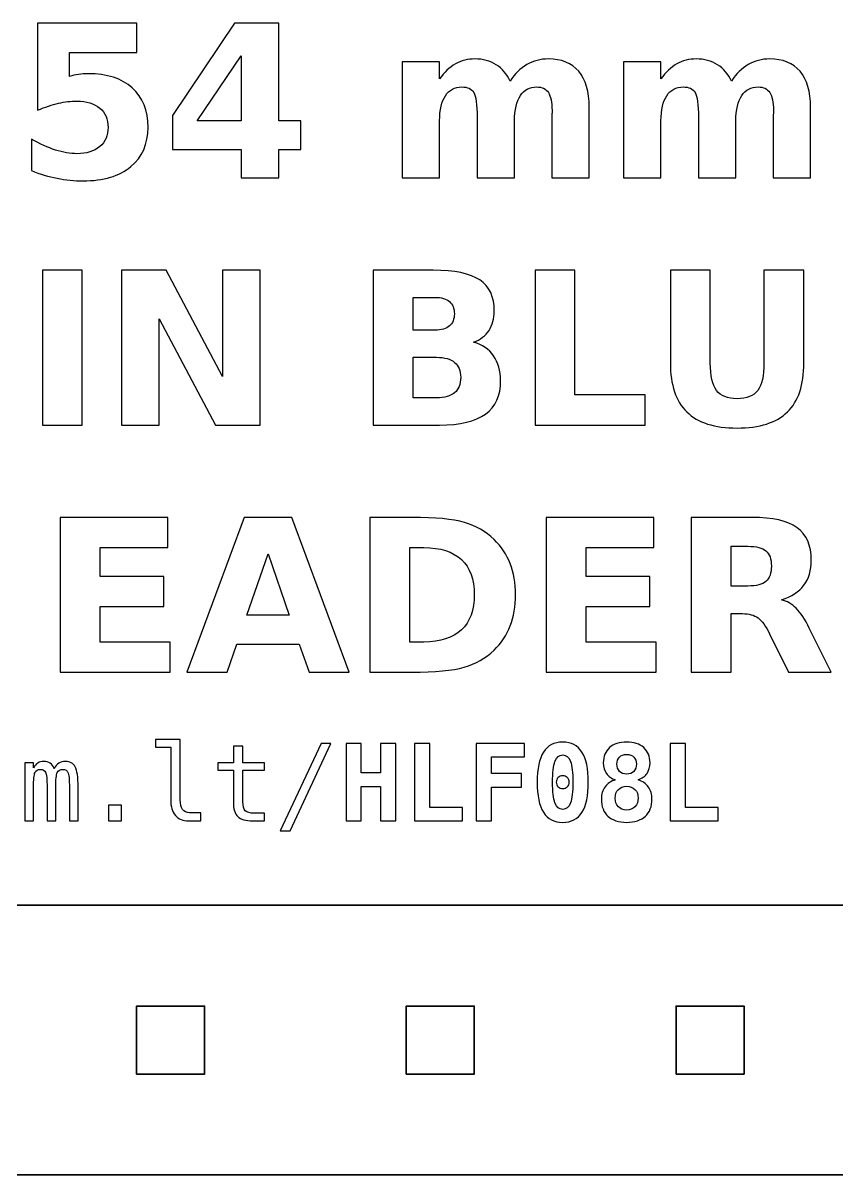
# Model space of a CAD drawing. Header units: centimetres. Extents: x -11.86 to -9.14, y -14.98 to -13.89.
# Drawn here: x -10.766 to -10, y -14.977 to -13.892 of the extents above; entities that cross this region are included whole.
import ezdxf

# ---------------------------------------------------------------- set-up
doc = ezdxf.new("R2010")
doc.units = ezdxf.units.CM
doc.header["$MEASUREMENT"] = 0
doc.layers.add('Layer 1', color=7, linetype='Continuous')

msp = doc.modelspace()

# ---------------------------------------------------------------- linework, layer by layer
at = {"layer": 'Layer 1', "color": 7, "lineweight": 35}
for points in [[(-10.65897, -14.882), (-10.59497, -14.882), (-10.59497, -14.818), (-10.65897, -14.818), (-10.65897, -14.882)], [(-10.40497, -14.882), (-10.34097, -14.882), (-10.34097, -14.818), (-10.40497, -14.818), (-10.40497, -14.882)], [(-10.15097, -14.882), (-10.08697, -14.882), (-10.08697, -14.818), (-10.15097, -14.818), (-10.15097, -14.882)]]:
    msp.add_lwpolyline(points, close=True, dxfattribs=at)
at = {"layer": 'Layer 1', "color": 250}
for points, knots in [([(-10.75215, -13.89213), (-10.75215, -13.89213), (-10.65868, -13.89213), (-10.65868, -13.89213), (-10.65868, -13.89213), (-10.65868, -13.89213), (-10.65868, -13.91976), (-10.65868, -13.91976), (-10.65868, -13.91976), (-10.65868, -13.91976), (-10.72218, -13.91976), (-10.72218, -13.91976), (-10.72218, -13.91976), (-10.72218, -13.91976), (-10.72218, -13.94233), (-10.72218, -13.94233), (-10.72218, -13.94233), (-10.71932, -13.94156), (-10.71645, -13.94096), (-10.71355, -13.94053), (-10.71355, -13.94053), (-10.71065, -13.9401), (-10.70762, -13.9399), (-10.70452, -13.9399), (-10.70452, -13.9399), (-10.68672, -13.9399), (-10.67288, -13.94433), (-10.66298, -13.95323), (-10.66298, -13.95323), (-10.65308, -13.9621), (-10.64815, -13.9745), (-10.64815, -13.99036), (-10.64815, -13.99036), (-10.64815, -14.00613), (-10.65355, -14.01846), (-10.66432, -14.0274), (-10.66432, -14.0274), (-10.67508, -14.0363), (-10.69005, -14.04076), (-10.70918, -14.04076), (-10.70918, -14.04076), (-10.71745, -14.04076), (-10.72565, -14.03996), (-10.73375, -14.03836), (-10.73375, -14.03836), (-10.74185, -14.03676), (-10.74992, -14.03436), (-10.75792, -14.0311), (-10.75792, -14.0311), (-10.75792, -14.0311), (-10.75792, -14.0015), (-10.75792, -14.0015), (-10.75792, -14.0015), (-10.74998, -14.00606), (-10.74245, -14.00946), (-10.73532, -14.01173), (-10.73532, -14.01173), (-10.72818, -14.01403), (-10.72145, -14.01516), (-10.71515, -14.01516), (-10.71515, -14.01516), (-10.70602, -14.01516), (-10.69885, -14.01293), (-10.69362, -14.00846), (-10.69362, -14.00846), (-10.68838, -14.00403), (-10.68575, -13.998), (-10.68575, -13.99036), (-10.68575, -13.99036), (-10.68575, -13.9827), (-10.68838, -13.97666), (-10.69362, -13.97223), (-10.69362, -13.97223), (-10.69885, -13.9678), (-10.70602, -13.9656), (-10.71515, -13.9656), (-10.71515, -13.9656), (-10.72055, -13.9656), (-10.72632, -13.9663), (-10.73242, -13.9677), (-10.73242, -13.9677), (-10.73855, -13.9691), (-10.74512, -13.97126), (-10.75215, -13.9742), (-10.75215, -13.9742), (-10.75215, -13.9742), (-10.75215, -13.89213), (-10.75215, -13.89213)], [0, 0, 0, 0, 0.0454545, 0.0454545, 0.0454545, 0.0454545, 0.0909091, 0.0909091, 0.0909091, 0.0909091, 0.1363636, 0.1363636, 0.1363636, 0.1363636, 0.1818182, 0.1818182, 0.1818182, 0.1818182, 0.2272727, 0.2272727, 0.2272727, 0.2272727, 0.2727273, 0.2727273, 0.2727273, 0.2727273, 0.3181818, 0.3181818, 0.3181818, 0.3181818, 0.3636364, 0.3636364, 0.3636364, 0.3636364, 0.4090909, 0.4090909, 0.4090909, 0.4090909, 0.4545455, 0.4545455, 0.4545455, 0.4545455, 0.5, 0.5, 0.5, 0.5, 0.5454545, 0.5454545, 0.5454545, 0.5454545, 0.5909091, 0.5909091, 0.5909091, 0.5909091, 0.6363636, 0.6363636, 0.6363636, 0.6363636, 0.6818182, 0.6818182, 0.6818182, 0.6818182, 0.7272727, 0.7272727, 0.7272727, 0.7272727, 0.7727273, 0.7727273, 0.7727273, 0.7727273, 0.8181818, 0.8181818, 0.8181818, 0.8181818, 0.8636364, 0.8636364, 0.8636364, 0.8636364, 0.9090909, 0.9090909, 0.9090909, 0.9090909, 0.9545455, 0.9545455, 0.9545455, 0.9545455, 1, 1, 1, 1]), ([(-10.56678, -13.89213), (-10.56678, -13.89213), (-10.52498, -13.89213), (-10.52498, -13.89213), (-10.52498, -13.89213), (-10.52498, -13.89213), (-10.52498, -13.98413), (-10.52498, -13.98413), (-10.52498, -13.98413), (-10.52498, -13.98413), (-10.50418, -13.98413), (-10.50418, -13.98413), (-10.50418, -13.98413), (-10.50418, -13.98413), (-10.50418, -14.01136), (-10.50418, -14.01136), (-10.50418, -14.01136), (-10.50418, -14.01136), (-10.52498, -14.01136), (-10.52498, -14.01136), (-10.52498, -14.01136), (-10.52498, -14.01136), (-10.52498, -14.03793), (-10.52498, -14.03793), (-10.52498, -14.03793), (-10.52498, -14.03793), (-10.56051, -14.03793), (-10.56051, -14.03793), (-10.56051, -14.03793), (-10.56051, -14.03793), (-10.56051, -14.01136), (-10.56051, -14.01136), (-10.56051, -14.01136), (-10.56051, -14.01136), (-10.62518, -14.01136), (-10.62518, -14.01136), (-10.62518, -14.01136), (-10.62518, -14.01136), (-10.62518, -13.97913), (-10.62518, -13.97913), (-10.62518, -13.97913), (-10.62518, -13.97913), (-10.56678, -13.89213), (-10.56678, -13.89213)], [0, 0, 0, 0, 0.0909091, 0.0909091, 0.0909091, 0.0909091, 0.1818182, 0.1818182, 0.1818182, 0.1818182, 0.2727273, 0.2727273, 0.2727273, 0.2727273, 0.3636364, 0.3636364, 0.3636364, 0.3636364, 0.4545455, 0.4545455, 0.4545455, 0.4545455, 0.5454545, 0.5454545, 0.5454545, 0.5454545, 0.6363636, 0.6363636, 0.6363636, 0.6363636, 0.7272727, 0.7272727, 0.7272727, 0.7272727, 0.8181818, 0.8181818, 0.8181818, 0.8181818, 0.9090909, 0.9090909, 0.9090909, 0.9090909, 1, 1, 1, 1]), ([(-10.56051, -13.9231), (-10.56051, -13.9231), (-10.60175, -13.98413), (-10.60175, -13.98413), (-10.60175, -13.98413), (-10.60175, -13.98413), (-10.56051, -13.98413), (-10.56051, -13.98413), (-10.56051, -13.98413), (-10.56051, -13.98413), (-10.56051, -13.9231), (-10.56051, -13.9231)], [0, 0, 0, 0, 0.3333333, 0.3333333, 0.3333333, 0.3333333, 0.6666667, 0.6666667, 0.6666667, 0.6666667, 1, 1, 1, 1]), ([(-10.30721, -13.94673), (-10.30278, -13.93996), (-10.29755, -13.9348), (-10.29145, -13.93126), (-10.29145, -13.93126), (-10.28535, -13.9277), (-10.27868, -13.92593), (-10.27138, -13.92593), (-10.27138, -13.92593), (-10.25881, -13.92593), (-10.24925, -13.9298), (-10.24268, -13.93756), (-10.24268, -13.93756), (-10.23611, -13.9453), (-10.23281, -13.95656), (-10.23281, -13.97133), (-10.23281, -13.97133), (-10.23281, -13.97133), (-10.23281, -14.03793), (-10.23281, -14.03793), (-10.23281, -14.03793), (-10.23281, -14.03793), (-10.26798, -14.03793), (-10.26798, -14.03793), (-10.26798, -14.03793), (-10.26798, -14.03793), (-10.26798, -13.9809), (-10.26798, -13.9809), (-10.26798, -13.9809), (-10.26791, -13.98006), (-10.26788, -13.9792), (-10.26785, -13.97826), (-10.26785, -13.97826), (-10.26781, -13.97736), (-10.26778, -13.97606), (-10.26778, -13.97436), (-10.26778, -13.97436), (-10.26778, -13.96663), (-10.26891, -13.961), (-10.27121, -13.95753), (-10.27121, -13.95753), (-10.27348, -13.95403), (-10.27715, -13.9523), (-10.28221, -13.9523), (-10.28221, -13.9523), (-10.28888, -13.9523), (-10.29398, -13.95503), (-10.29761, -13.9605), (-10.29761, -13.9605), (-10.30121, -13.96596), (-10.30308, -13.97386), (-10.30321, -13.98423), (-10.30321, -13.98423), (-10.30321, -13.98423), (-10.30321, -14.03793), (-10.30321, -14.03793), (-10.30321, -14.03793), (-10.30321, -14.03793), (-10.33838, -14.03793), (-10.33838, -14.03793), (-10.33838, -14.03793), (-10.33838, -14.03793), (-10.33838, -13.9809), (-10.33838, -13.9809), (-10.33838, -13.9809), (-10.33838, -13.9688), (-10.33941, -13.961), (-10.34151, -13.95753), (-10.34151, -13.95753), (-10.34358, -13.95403), (-10.34728, -13.9523), (-10.35261, -13.9523), (-10.35261, -13.9523), (-10.35935, -13.9523), (-10.36451, -13.95506), (-10.36815, -13.96056), (-10.36815, -13.96056), (-10.37178, -13.96606), (-10.37361, -13.9739), (-10.37361, -13.98413), (-10.37361, -13.98413), (-10.37361, -13.98413), (-10.37361, -14.03793), (-10.37361, -14.03793), (-10.37361, -14.03793), (-10.37361, -14.03793), (-10.40878, -14.03793), (-10.40878, -14.03793), (-10.40878, -14.03793), (-10.40878, -14.03793), (-10.40878, -13.92856), (-10.40878, -13.92856), (-10.40878, -13.92856), (-10.40878, -13.92856), (-10.37361, -13.92856), (-10.37361, -13.92856), (-10.37361, -13.92856), (-10.37361, -13.92856), (-10.37361, -13.9446), (-10.37361, -13.9446), (-10.37361, -13.9446), (-10.36931, -13.9384), (-10.36438, -13.93376), (-10.35881, -13.93063), (-10.35881, -13.93063), (-10.35325, -13.9275), (-10.34711, -13.92593), (-10.34041, -13.92593), (-10.34041, -13.92593), (-10.33288, -13.92593), (-10.32618, -13.92776), (-10.32041, -13.9314), (-10.32041, -13.9314), (-10.31461, -13.93506), (-10.31021, -13.94016), (-10.30721, -13.94673)], [0, 0, 0, 0, 0.0344828, 0.0344828, 0.0344828, 0.0344828, 0.0689655, 0.0689655, 0.0689655, 0.0689655, 0.1034483, 0.1034483, 0.1034483, 0.1034483, 0.137931, 0.137931, 0.137931, 0.137931, 0.1724138, 0.1724138, 0.1724138, 0.1724138, 0.2068966, 0.2068966, 0.2068966, 0.2068966, 0.2413793, 0.2413793, 0.2413793, 0.2413793, 0.2758621, 0.2758621, 0.2758621, 0.2758621, 0.3103448, 0.3103448, 0.3103448, 0.3103448, 0.3448276, 0.3448276, 0.3448276, 0.3448276, 0.3793103, 0.3793103, 0.3793103, 0.3793103, 0.4137931, 0.4137931, 0.4137931, 0.4137931, 0.4482759, 0.4482759, 0.4482759, 0.4482759, 0.4827586, 0.4827586, 0.4827586, 0.4827586, 0.5172414, 0.5172414, 0.5172414, 0.5172414, 0.5517241, 0.5517241, 0.5517241, 0.5517241, 0.5862069, 0.5862069, 0.5862069, 0.5862069, 0.6206897, 0.6206897, 0.6206897, 0.6206897, 0.6551724, 0.6551724, 0.6551724, 0.6551724, 0.6896552, 0.6896552, 0.6896552, 0.6896552, 0.7241379, 0.7241379, 0.7241379, 0.7241379, 0.7586207, 0.7586207, 0.7586207, 0.7586207, 0.7931034, 0.7931034, 0.7931034, 0.7931034, 0.8275862, 0.8275862, 0.8275862, 0.8275862, 0.862069, 0.862069, 0.862069, 0.862069, 0.8965517, 0.8965517, 0.8965517, 0.8965517, 0.9310345, 0.9310345, 0.9310345, 0.9310345, 0.9655172, 0.9655172, 0.9655172, 0.9655172, 1, 1, 1, 1]), ([(-10.09881, -13.94673), (-10.09438, -13.93996), (-10.08915, -13.9348), (-10.08305, -13.93126), (-10.08305, -13.93126), (-10.07695, -13.9277), (-10.07028, -13.92593), (-10.06298, -13.92593), (-10.06298, -13.92593), (-10.05041, -13.92593), (-10.04085, -13.9298), (-10.03428, -13.93756), (-10.03428, -13.93756), (-10.02771, -13.9453), (-10.02441, -13.95656), (-10.02441, -13.97133), (-10.02441, -13.97133), (-10.02441, -13.97133), (-10.02441, -14.03793), (-10.02441, -14.03793), (-10.02441, -14.03793), (-10.02441, -14.03793), (-10.05958, -14.03793), (-10.05958, -14.03793), (-10.05958, -14.03793), (-10.05958, -14.03793), (-10.05958, -13.9809), (-10.05958, -13.9809), (-10.05958, -13.9809), (-10.05951, -13.98006), (-10.05948, -13.9792), (-10.05945, -13.97826), (-10.05945, -13.97826), (-10.05941, -13.97736), (-10.05938, -13.97606), (-10.05938, -13.97436), (-10.05938, -13.97436), (-10.05938, -13.96663), (-10.06051, -13.961), (-10.06281, -13.95753), (-10.06281, -13.95753), (-10.06508, -13.95403), (-10.06875, -13.9523), (-10.07381, -13.9523), (-10.07381, -13.9523), (-10.08048, -13.9523), (-10.08558, -13.95503), (-10.08921, -13.9605), (-10.08921, -13.9605), (-10.09281, -13.96596), (-10.09468, -13.97386), (-10.09481, -13.98423), (-10.09481, -13.98423), (-10.09481, -13.98423), (-10.09481, -14.03793), (-10.09481, -14.03793), (-10.09481, -14.03793), (-10.09481, -14.03793), (-10.12998, -14.03793), (-10.12998, -14.03793), (-10.12998, -14.03793), (-10.12998, -14.03793), (-10.12998, -13.9809), (-10.12998, -13.9809), (-10.12998, -13.9809), (-10.12998, -13.9688), (-10.13101, -13.961), (-10.13311, -13.95753), (-10.13311, -13.95753), (-10.13518, -13.95403), (-10.13888, -13.9523), (-10.14421, -13.9523), (-10.14421, -13.9523), (-10.15095, -13.9523), (-10.15611, -13.95506), (-10.15975, -13.96056), (-10.15975, -13.96056), (-10.16338, -13.96606), (-10.16521, -13.9739), (-10.16521, -13.98413), (-10.16521, -13.98413), (-10.16521, -13.98413), (-10.16521, -14.03793), (-10.16521, -14.03793), (-10.16521, -14.03793), (-10.16521, -14.03793), (-10.20038, -14.03793), (-10.20038, -14.03793), (-10.20038, -14.03793), (-10.20038, -14.03793), (-10.20038, -13.92856), (-10.20038, -13.92856), (-10.20038, -13.92856), (-10.20038, -13.92856), (-10.16521, -13.92856), (-10.16521, -13.92856), (-10.16521, -13.92856), (-10.16521, -13.92856), (-10.16521, -13.9446), (-10.16521, -13.9446), (-10.16521, -13.9446), (-10.16091, -13.9384), (-10.15598, -13.93376), (-10.15041, -13.93063), (-10.15041, -13.93063), (-10.14485, -13.9275), (-10.13871, -13.92593), (-10.13201, -13.92593), (-10.13201, -13.92593), (-10.12448, -13.92593), (-10.11778, -13.92776), (-10.11201, -13.9314), (-10.11201, -13.9314), (-10.10621, -13.93506), (-10.10181, -13.94016), (-10.09881, -13.94673)], [0, 0, 0, 0, 0.0344828, 0.0344828, 0.0344828, 0.0344828, 0.0689655, 0.0689655, 0.0689655, 0.0689655, 0.1034483, 0.1034483, 0.1034483, 0.1034483, 0.137931, 0.137931, 0.137931, 0.137931, 0.1724138, 0.1724138, 0.1724138, 0.1724138, 0.2068966, 0.2068966, 0.2068966, 0.2068966, 0.2413793, 0.2413793, 0.2413793, 0.2413793, 0.2758621, 0.2758621, 0.2758621, 0.2758621, 0.3103448, 0.3103448, 0.3103448, 0.3103448, 0.3448276, 0.3448276, 0.3448276, 0.3448276, 0.3793103, 0.3793103, 0.3793103, 0.3793103, 0.4137931, 0.4137931, 0.4137931, 0.4137931, 0.4482759, 0.4482759, 0.4482759, 0.4482759, 0.4827586, 0.4827586, 0.4827586, 0.4827586, 0.5172414, 0.5172414, 0.5172414, 0.5172414, 0.5517241, 0.5517241, 0.5517241, 0.5517241, 0.5862069, 0.5862069, 0.5862069, 0.5862069, 0.6206897, 0.6206897, 0.6206897, 0.6206897, 0.6551724, 0.6551724, 0.6551724, 0.6551724, 0.6896552, 0.6896552, 0.6896552, 0.6896552, 0.7241379, 0.7241379, 0.7241379, 0.7241379, 0.7586207, 0.7586207, 0.7586207, 0.7586207, 0.7931034, 0.7931034, 0.7931034, 0.7931034, 0.8275862, 0.8275862, 0.8275862, 0.8275862, 0.862069, 0.862069, 0.862069, 0.862069, 0.8965517, 0.8965517, 0.8965517, 0.8965517, 0.9310345, 0.9310345, 0.9310345, 0.9310345, 0.9655172, 0.9655172, 0.9655172, 0.9655172, 1, 1, 1, 1]), ([(-10.74762, -14.12493), (-10.74762, -14.12493), (-10.71002, -14.12493), (-10.71002, -14.12493), (-10.71002, -14.12493), (-10.71002, -14.12493), (-10.71002, -14.27073), (-10.71002, -14.27073), (-10.71002, -14.27073), (-10.71002, -14.27073), (-10.74762, -14.27073), (-10.74762, -14.27073), (-10.74762, -14.27073), (-10.74762, -14.27073), (-10.74762, -14.12493), (-10.74762, -14.12493)], [0, 0, 0, 0, 0.25, 0.25, 0.25, 0.25, 0.5, 0.5, 0.5, 0.5, 0.75, 0.75, 0.75, 0.75, 1, 1, 1, 1]), ([(-10.67322, -14.12493), (-10.67322, -14.12493), (-10.63122, -14.12493), (-10.63122, -14.12493), (-10.63122, -14.12493), (-10.63122, -14.12493), (-10.57819, -14.22493), (-10.57819, -14.22493), (-10.57819, -14.22493), (-10.57819, -14.22493), (-10.57819, -14.12493), (-10.57819, -14.12493), (-10.57819, -14.12493), (-10.57819, -14.12493), (-10.54256, -14.12493), (-10.54256, -14.12493), (-10.54256, -14.12493), (-10.54256, -14.12493), (-10.54256, -14.27073), (-10.54256, -14.27073), (-10.54256, -14.27073), (-10.54256, -14.27073), (-10.58456, -14.27073), (-10.58456, -14.27073), (-10.58456, -14.27073), (-10.58456, -14.27073), (-10.63759, -14.17073), (-10.63759, -14.17073), (-10.63759, -14.17073), (-10.63759, -14.17073), (-10.63759, -14.27073), (-10.63759, -14.27073), (-10.63759, -14.27073), (-10.63759, -14.27073), (-10.67322, -14.27073), (-10.67322, -14.27073), (-10.67322, -14.27073), (-10.67322, -14.27073), (-10.67322, -14.12493), (-10.67322, -14.12493)], [0, 0, 0, 0, 0.1, 0.1, 0.1, 0.1, 0.2, 0.2, 0.2, 0.2, 0.3, 0.3, 0.3, 0.3, 0.4, 0.4, 0.4, 0.4, 0.5, 0.5, 0.5, 0.5, 0.6, 0.6, 0.6, 0.6, 0.7, 0.7, 0.7, 0.7, 0.8, 0.8, 0.8, 0.8, 0.9, 0.9, 0.9, 0.9, 1, 1, 1, 1]), ([(-10.34159, -14.1927), (-10.33352, -14.19503), (-10.32726, -14.19936), (-10.32282, -14.2057), (-10.32282, -14.2057), (-10.31839, -14.212), (-10.31619, -14.21976), (-10.31619, -14.22893), (-10.31619, -14.22893), (-10.31619, -14.243), (-10.32096, -14.25346), (-10.33046, -14.26036), (-10.33046, -14.26036), (-10.33996, -14.26726), (-10.35442, -14.27073), (-10.37382, -14.27073), (-10.37382, -14.27073), (-10.37382, -14.27073), (-10.43622, -14.27073), (-10.43622, -14.27073), (-10.43622, -14.27073), (-10.43622, -14.27073), (-10.43622, -14.12493), (-10.43622, -14.12493), (-10.43622, -14.12493), (-10.43622, -14.12493), (-10.37979, -14.12493), (-10.37979, -14.12493), (-10.37979, -14.12493), (-10.35952, -14.12493), (-10.34486, -14.128), (-10.33579, -14.1341), (-10.33579, -14.1341), (-10.32669, -14.14023), (-10.32216, -14.15003), (-10.32216, -14.1635), (-10.32216, -14.1635), (-10.32216, -14.1706), (-10.32382, -14.17663), (-10.32712, -14.18163), (-10.32712, -14.18163), (-10.33046, -14.1866), (-10.33526, -14.1903), (-10.34159, -14.1927)], [0, 0, 0, 0, 0.0909091, 0.0909091, 0.0909091, 0.0909091, 0.1818182, 0.1818182, 0.1818182, 0.1818182, 0.2727273, 0.2727273, 0.2727273, 0.2727273, 0.3636364, 0.3636364, 0.3636364, 0.3636364, 0.4545455, 0.4545455, 0.4545455, 0.4545455, 0.5454545, 0.5454545, 0.5454545, 0.5454545, 0.6363636, 0.6363636, 0.6363636, 0.6363636, 0.7272727, 0.7272727, 0.7272727, 0.7272727, 0.8181818, 0.8181818, 0.8181818, 0.8181818, 0.9090909, 0.9090909, 0.9090909, 0.9090909, 1, 1, 1, 1]), ([(-10.28379, -14.12493), (-10.28379, -14.12493), (-10.24619, -14.12493), (-10.24619, -14.12493), (-10.24619, -14.12493), (-10.24619, -14.12493), (-10.24619, -14.2423), (-10.24619, -14.2423), (-10.24619, -14.2423), (-10.24619, -14.2423), (-10.18019, -14.2423), (-10.18019, -14.2423), (-10.18019, -14.2423), (-10.18019, -14.2423), (-10.18019, -14.27073), (-10.18019, -14.27073), (-10.18019, -14.27073), (-10.18019, -14.27073), (-10.28379, -14.27073), (-10.28379, -14.27073), (-10.28379, -14.27073), (-10.28379, -14.27073), (-10.28379, -14.12493), (-10.28379, -14.12493)], [0, 0, 0, 0, 0.1666667, 0.1666667, 0.1666667, 0.1666667, 0.3333333, 0.3333333, 0.3333333, 0.3333333, 0.5, 0.5, 0.5, 0.5, 0.6666667, 0.6666667, 0.6666667, 0.6666667, 0.8333333, 0.8333333, 0.8333333, 0.8333333, 1, 1, 1, 1]), ([(-10.15636, -14.12493), (-10.15636, -14.12493), (-10.11876, -14.12493), (-10.11876, -14.12493), (-10.11876, -14.12493), (-10.11876, -14.12493), (-10.11876, -14.21233), (-10.11876, -14.21233), (-10.11876, -14.21233), (-10.11876, -14.22436), (-10.1168, -14.233), (-10.11286, -14.23816), (-10.11286, -14.23816), (-10.10893, -14.24333), (-10.1025, -14.24593), (-10.09356, -14.24593), (-10.09356, -14.24593), (-10.08456, -14.24593), (-10.0781, -14.24333), (-10.07416, -14.23816), (-10.07416, -14.23816), (-10.07023, -14.233), (-10.06826, -14.22436), (-10.06826, -14.21233), (-10.06826, -14.21233), (-10.06826, -14.21233), (-10.06826, -14.12493), (-10.06826, -14.12493), (-10.06826, -14.12493), (-10.06826, -14.12493), (-10.03066, -14.12493), (-10.03066, -14.12493), (-10.03066, -14.12493), (-10.03066, -14.12493), (-10.03066, -14.21233), (-10.03066, -14.21233), (-10.03066, -14.21233), (-10.03066, -14.23296), (-10.03583, -14.24833), (-10.0462, -14.25843), (-10.0462, -14.25843), (-10.05653, -14.26853), (-10.07233, -14.27356), (-10.09356, -14.27356), (-10.09356, -14.27356), (-10.11473, -14.27356), (-10.1305, -14.26853), (-10.14083, -14.25843), (-10.14083, -14.25843), (-10.1512, -14.24833), (-10.15636, -14.23296), (-10.15636, -14.21233), (-10.15636, -14.21233), (-10.15636, -14.21233), (-10.15636, -14.12493), (-10.15636, -14.12493)], [0, 0, 0, 0, 0.0714286, 0.0714286, 0.0714286, 0.0714286, 0.1428571, 0.1428571, 0.1428571, 0.1428571, 0.2142857, 0.2142857, 0.2142857, 0.2142857, 0.2857143, 0.2857143, 0.2857143, 0.2857143, 0.3571429, 0.3571429, 0.3571429, 0.3571429, 0.4285714, 0.4285714, 0.4285714, 0.4285714, 0.5, 0.5, 0.5, 0.5, 0.5714286, 0.5714286, 0.5714286, 0.5714286, 0.6428571, 0.6428571, 0.6428571, 0.6428571, 0.7142857, 0.7142857, 0.7142857, 0.7142857, 0.7857143, 0.7857143, 0.7857143, 0.7857143, 0.8571429, 0.8571429, 0.8571429, 0.8571429, 0.9285714, 0.9285714, 0.9285714, 0.9285714, 1, 1, 1, 1]), ([(-10.37782, -14.18136), (-10.37189, -14.18136), (-10.36739, -14.18006), (-10.36436, -14.17746), (-10.36436, -14.17746), (-10.36129, -14.17486), (-10.35976, -14.17103), (-10.35976, -14.16593), (-10.35976, -14.16593), (-10.35976, -14.16093), (-10.36129, -14.15713), (-10.36436, -14.1545), (-10.36436, -14.1545), (-10.36739, -14.15186), (-10.37189, -14.15053), (-10.37782, -14.15053), (-10.37782, -14.15053), (-10.37782, -14.15053), (-10.39862, -14.15053), (-10.39862, -14.15053), (-10.39862, -14.15053), (-10.39862, -14.15053), (-10.39862, -14.18136), (-10.39862, -14.18136), (-10.39862, -14.18136), (-10.39862, -14.18136), (-10.37782, -14.18136), (-10.37782, -14.18136)], [0, 0, 0, 0, 0.1428571, 0.1428571, 0.1428571, 0.1428571, 0.2857143, 0.2857143, 0.2857143, 0.2857143, 0.4285714, 0.4285714, 0.4285714, 0.4285714, 0.5714286, 0.5714286, 0.5714286, 0.5714286, 0.7142857, 0.7142857, 0.7142857, 0.7142857, 0.8571429, 0.8571429, 0.8571429, 0.8571429, 1, 1, 1, 1]), ([(-10.37656, -14.24513), (-10.36899, -14.24513), (-10.36332, -14.24353), (-10.35949, -14.24036), (-10.35949, -14.24036), (-10.35569, -14.23716), (-10.35379, -14.23233), (-10.35379, -14.2259), (-10.35379, -14.2259), (-10.35379, -14.2196), (-10.35569, -14.21486), (-10.35946, -14.2117), (-10.35946, -14.2117), (-10.36322, -14.20853), (-10.36892, -14.20696), (-10.37656, -14.20696), (-10.37656, -14.20696), (-10.37656, -14.20696), (-10.39862, -14.20696), (-10.39862, -14.20696), (-10.39862, -14.20696), (-10.39862, -14.20696), (-10.39862, -14.24513), (-10.39862, -14.24513), (-10.39862, -14.24513), (-10.39862, -14.24513), (-10.37656, -14.24513), (-10.37656, -14.24513)], [0, 0, 0, 0, 0.1428571, 0.1428571, 0.1428571, 0.1428571, 0.2857143, 0.2857143, 0.2857143, 0.2857143, 0.4285714, 0.4285714, 0.4285714, 0.4285714, 0.5714286, 0.5714286, 0.5714286, 0.5714286, 0.7142857, 0.7142857, 0.7142857, 0.7142857, 0.8571429, 0.8571429, 0.8571429, 0.8571429, 1, 1, 1, 1]), ([(-10.73083, -14.35773), (-10.73083, -14.35773), (-10.62937, -14.35773), (-10.62937, -14.35773), (-10.62937, -14.35773), (-10.62937, -14.35773), (-10.62937, -14.38616), (-10.62937, -14.38616), (-10.62937, -14.38616), (-10.62937, -14.38616), (-10.69323, -14.38616), (-10.69323, -14.38616), (-10.69323, -14.38616), (-10.69323, -14.38616), (-10.69323, -14.4133), (-10.69323, -14.4133), (-10.69323, -14.4133), (-10.69323, -14.4133), (-10.6332, -14.4133), (-10.6332, -14.4133), (-10.6332, -14.4133), (-10.6332, -14.4133), (-10.6332, -14.44173), (-10.6332, -14.44173), (-10.6332, -14.44173), (-10.6332, -14.44173), (-10.69323, -14.44173), (-10.69323, -14.44173), (-10.69323, -14.44173), (-10.69323, -14.44173), (-10.69323, -14.4751), (-10.69323, -14.4751), (-10.69323, -14.4751), (-10.69323, -14.4751), (-10.62723, -14.4751), (-10.62723, -14.4751), (-10.62723, -14.4751), (-10.62723, -14.4751), (-10.62723, -14.50353), (-10.62723, -14.50353), (-10.62723, -14.50353), (-10.62723, -14.50353), (-10.73083, -14.50353), (-10.73083, -14.50353), (-10.73083, -14.50353), (-10.73083, -14.50353), (-10.73083, -14.35773), (-10.73083, -14.35773)], [0, 0, 0, 0, 0.0833333, 0.0833333, 0.0833333, 0.0833333, 0.1666667, 0.1666667, 0.1666667, 0.1666667, 0.25, 0.25, 0.25, 0.25, 0.3333333, 0.3333333, 0.3333333, 0.3333333, 0.4166667, 0.4166667, 0.4166667, 0.4166667, 0.5, 0.5, 0.5, 0.5, 0.5833333, 0.5833333, 0.5833333, 0.5833333, 0.6666667, 0.6666667, 0.6666667, 0.6666667, 0.75, 0.75, 0.75, 0.75, 0.8333333, 0.8333333, 0.8333333, 0.8333333, 0.9166667, 0.9166667, 0.9166667, 0.9166667, 1, 1, 1, 1]), ([(-10.50574, -14.477), (-10.50574, -14.477), (-10.56454, -14.477), (-10.56454, -14.477), (-10.56454, -14.477), (-10.56454, -14.477), (-10.5738, -14.50353), (-10.5738, -14.50353), (-10.5738, -14.50353), (-10.5738, -14.50353), (-10.6116, -14.50353), (-10.6116, -14.50353), (-10.6116, -14.50353), (-10.6116, -14.50353), (-10.5576, -14.35773), (-10.5576, -14.35773), (-10.5576, -14.35773), (-10.5576, -14.35773), (-10.51277, -14.35773), (-10.51277, -14.35773), (-10.51277, -14.35773), (-10.51277, -14.35773), (-10.45877, -14.50353), (-10.45877, -14.50353), (-10.45877, -14.50353), (-10.45877, -14.50353), (-10.49657, -14.50353), (-10.49657, -14.50353), (-10.49657, -14.50353), (-10.49657, -14.50353), (-10.50574, -14.477), (-10.50574, -14.477)], [0, 0, 0, 0, 0.125, 0.125, 0.125, 0.125, 0.25, 0.25, 0.25, 0.25, 0.375, 0.375, 0.375, 0.375, 0.5, 0.5, 0.5, 0.5, 0.625, 0.625, 0.625, 0.625, 0.75, 0.75, 0.75, 0.75, 0.875, 0.875, 0.875, 0.875, 1, 1, 1, 1]), ([(-10.4394, -14.35773), (-10.4394, -14.35773), (-10.39974, -14.35773), (-10.39974, -14.35773), (-10.39974, -14.35773), (-10.3776, -14.35773), (-10.36114, -14.3593), (-10.3503, -14.36246), (-10.3503, -14.36246), (-10.33947, -14.36563), (-10.33017, -14.37096), (-10.3224, -14.37853), (-10.3224, -14.37853), (-10.31557, -14.3851), (-10.3105, -14.3927), (-10.30717, -14.4013), (-10.30717, -14.4013), (-10.30387, -14.40986), (-10.3022, -14.4196), (-10.3022, -14.4305), (-10.3022, -14.4305), (-10.3022, -14.4415), (-10.30387, -14.4513), (-10.30717, -14.45993), (-10.30717, -14.45993), (-10.3105, -14.46856), (-10.31557, -14.47616), (-10.3224, -14.48273), (-10.3224, -14.48273), (-10.33024, -14.4903), (-10.3396, -14.49563), (-10.35054, -14.4988), (-10.35054, -14.4988), (-10.36147, -14.50196), (-10.37787, -14.50353), (-10.39974, -14.50353), (-10.39974, -14.50353), (-10.39974, -14.50353), (-10.4394, -14.50353), (-10.4394, -14.50353), (-10.4394, -14.50353), (-10.4394, -14.50353), (-10.4394, -14.35773), (-10.4394, -14.35773)], [0, 0, 0, 0, 0.0909091, 0.0909091, 0.0909091, 0.0909091, 0.1818182, 0.1818182, 0.1818182, 0.1818182, 0.2727273, 0.2727273, 0.2727273, 0.2727273, 0.3636364, 0.3636364, 0.3636364, 0.3636364, 0.4545455, 0.4545455, 0.4545455, 0.4545455, 0.5454545, 0.5454545, 0.5454545, 0.5454545, 0.6363636, 0.6363636, 0.6363636, 0.6363636, 0.7272727, 0.7272727, 0.7272727, 0.7272727, 0.8181818, 0.8181818, 0.8181818, 0.8181818, 0.9090909, 0.9090909, 0.9090909, 0.9090909, 1, 1, 1, 1]), ([(-10.2734, -14.35773), (-10.2734, -14.35773), (-10.17194, -14.35773), (-10.17194, -14.35773), (-10.17194, -14.35773), (-10.17194, -14.35773), (-10.17194, -14.38616), (-10.17194, -14.38616), (-10.17194, -14.38616), (-10.17194, -14.38616), (-10.2358, -14.38616), (-10.2358, -14.38616), (-10.2358, -14.38616), (-10.2358, -14.38616), (-10.2358, -14.4133), (-10.2358, -14.4133), (-10.2358, -14.4133), (-10.2358, -14.4133), (-10.17577, -14.4133), (-10.17577, -14.4133), (-10.17577, -14.4133), (-10.17577, -14.4133), (-10.17577, -14.44173), (-10.17577, -14.44173), (-10.17577, -14.44173), (-10.17577, -14.44173), (-10.2358, -14.44173), (-10.2358, -14.44173), (-10.2358, -14.44173), (-10.2358, -14.44173), (-10.2358, -14.4751), (-10.2358, -14.4751), (-10.2358, -14.4751), (-10.2358, -14.4751), (-10.1698, -14.4751), (-10.1698, -14.4751), (-10.1698, -14.4751), (-10.1698, -14.4751), (-10.1698, -14.50353), (-10.1698, -14.50353), (-10.1698, -14.50353), (-10.1698, -14.50353), (-10.2734, -14.50353), (-10.2734, -14.50353), (-10.2734, -14.50353), (-10.2734, -14.50353), (-10.2734, -14.35773), (-10.2734, -14.35773)], [0, 0, 0, 0, 0.0833333, 0.0833333, 0.0833333, 0.0833333, 0.1666667, 0.1666667, 0.1666667, 0.1666667, 0.25, 0.25, 0.25, 0.25, 0.3333333, 0.3333333, 0.3333333, 0.3333333, 0.4166667, 0.4166667, 0.4166667, 0.4166667, 0.5, 0.5, 0.5, 0.5, 0.5833333, 0.5833333, 0.5833333, 0.5833333, 0.6666667, 0.6666667, 0.6666667, 0.6666667, 0.75, 0.75, 0.75, 0.75, 0.8333333, 0.8333333, 0.8333333, 0.8333333, 0.9166667, 0.9166667, 0.9166667, 0.9166667, 1, 1, 1, 1]), ([(-10.09917, -14.44836), (-10.09917, -14.44836), (-10.09917, -14.50353), (-10.09917, -14.50353), (-10.09917, -14.50353), (-10.09917, -14.50353), (-10.13677, -14.50353), (-10.13677, -14.50353), (-10.13677, -14.50353), (-10.13677, -14.50353), (-10.13677, -14.35773), (-10.13677, -14.35773), (-10.13677, -14.35773), (-10.13677, -14.35773), (-10.07934, -14.35773), (-10.07934, -14.35773), (-10.07934, -14.35773), (-10.06014, -14.35773), (-10.04604, -14.36096), (-10.03711, -14.3674), (-10.03711, -14.3674), (-10.02814, -14.37383), (-10.02367, -14.38403), (-10.02367, -14.39796), (-10.02367, -14.39796), (-10.02367, -14.4076), (-10.02601, -14.41553), (-10.03064, -14.4217), (-10.03064, -14.4217), (-10.03531, -14.4279), (-10.04234, -14.43246), (-10.05171, -14.43536), (-10.05171, -14.43536), (-10.04657, -14.43656), (-10.04194, -14.4392), (-10.03787, -14.44333), (-10.03787, -14.44333), (-10.03381, -14.44746), (-10.02971, -14.45373), (-10.02554, -14.46213), (-10.02554, -14.46213), (-10.02554, -14.46213), (-10.00511, -14.50353), (-10.00511, -14.50353), (-10.00511, -14.50353), (-10.00511, -14.50353), (-10.04517, -14.50353), (-10.04517, -14.50353), (-10.04517, -14.50353), (-10.04517, -14.50353), (-10.06294, -14.4673), (-10.06294, -14.4673), (-10.06294, -14.4673), (-10.06651, -14.46003), (-10.07014, -14.45503), (-10.07384, -14.45236), (-10.07384, -14.45236), (-10.07751, -14.4497), (-10.08241, -14.44836), (-10.08854, -14.44836), (-10.08854, -14.44836), (-10.08854, -14.44836), (-10.09917, -14.44836), (-10.09917, -14.44836)], [0, 0, 0, 0, 0.0625, 0.0625, 0.0625, 0.0625, 0.125, 0.125, 0.125, 0.125, 0.1875, 0.1875, 0.1875, 0.1875, 0.25, 0.25, 0.25, 0.25, 0.3125, 0.3125, 0.3125, 0.3125, 0.375, 0.375, 0.375, 0.375, 0.4375, 0.4375, 0.4375, 0.4375, 0.5, 0.5, 0.5, 0.5, 0.5625, 0.5625, 0.5625, 0.5625, 0.625, 0.625, 0.625, 0.625, 0.6875, 0.6875, 0.6875, 0.6875, 0.75, 0.75, 0.75, 0.75, 0.8125, 0.8125, 0.8125, 0.8125, 0.875, 0.875, 0.875, 0.875, 0.9375, 0.9375, 0.9375, 0.9375, 1, 1, 1, 1]), ([(-10.08334, -14.4224), (-10.07547, -14.4224), (-10.06981, -14.42093), (-10.06641, -14.418), (-10.06641, -14.418), (-10.06297, -14.41506), (-10.06127, -14.41023), (-10.06127, -14.40353), (-10.06127, -14.40353), (-10.06127, -14.3969), (-10.06297, -14.39213), (-10.06641, -14.38926), (-10.06641, -14.38926), (-10.06981, -14.3864), (-10.07547, -14.38496), (-10.08334, -14.38496), (-10.08334, -14.38496), (-10.08334, -14.38496), (-10.09917, -14.38496), (-10.09917, -14.38496), (-10.09917, -14.38496), (-10.09917, -14.38496), (-10.09917, -14.4224), (-10.09917, -14.4224), (-10.09917, -14.4224), (-10.09917, -14.4224), (-10.08334, -14.4224), (-10.08334, -14.4224)], [0, 0, 0, 0, 0.1428571, 0.1428571, 0.1428571, 0.1428571, 0.2857143, 0.2857143, 0.2857143, 0.2857143, 0.4285714, 0.4285714, 0.4285714, 0.4285714, 0.5714286, 0.5714286, 0.5714286, 0.5714286, 0.7142857, 0.7142857, 0.7142857, 0.7142857, 0.8571429, 0.8571429, 0.8571429, 0.8571429, 1, 1, 1, 1]), ([(-10.55517, -14.44993), (-10.55517, -14.44993), (-10.5152, -14.44993), (-10.5152, -14.44993), (-10.5152, -14.44993), (-10.5152, -14.44993), (-10.53514, -14.39193), (-10.53514, -14.39193), (-10.53514, -14.39193), (-10.53514, -14.39193), (-10.55517, -14.44993), (-10.55517, -14.44993)], [0, 0, 0, 0, 0.3333333, 0.3333333, 0.3333333, 0.3333333, 0.6666667, 0.6666667, 0.6666667, 0.6666667, 1, 1, 1, 1]), ([(-10.4018, -14.38616), (-10.4018, -14.38616), (-10.4018, -14.4751), (-10.4018, -14.4751), (-10.4018, -14.4751), (-10.4018, -14.4751), (-10.38834, -14.4751), (-10.38834, -14.4751), (-10.38834, -14.4751), (-10.37297, -14.4751), (-10.36124, -14.4713), (-10.35314, -14.46366), (-10.35314, -14.46366), (-10.34504, -14.45606), (-10.34097, -14.445), (-10.34097, -14.4305), (-10.34097, -14.4305), (-10.34097, -14.41603), (-10.345, -14.40503), (-10.35307, -14.3975), (-10.35307, -14.3975), (-10.36114, -14.38993), (-10.3729, -14.38616), (-10.38834, -14.38616), (-10.38834, -14.38616), (-10.38834, -14.38616), (-10.4018, -14.38616), (-10.4018, -14.38616)], [0, 0, 0, 0, 0.1428571, 0.1428571, 0.1428571, 0.1428571, 0.2857143, 0.2857143, 0.2857143, 0.2857143, 0.4285714, 0.4285714, 0.4285714, 0.4285714, 0.5714286, 0.5714286, 0.5714286, 0.5714286, 0.7142857, 0.7142857, 0.7142857, 0.7142857, 0.8571429, 0.8571429, 0.8571429, 0.8571429, 1, 1, 1, 1]), ([(-10.61783, -14.6237), (-10.61783, -14.62774), (-10.6171, -14.63077), (-10.61561, -14.63282), (-10.61561, -14.63282), (-10.61413, -14.63487), (-10.61195, -14.6359), (-10.60905, -14.6359), (-10.60905, -14.6359), (-10.60905, -14.6359), (-10.59855, -14.6359), (-10.59855, -14.6359), (-10.59855, -14.6359), (-10.59855, -14.6359), (-10.59855, -14.64352), (-10.59855, -14.64352), (-10.59855, -14.64352), (-10.59855, -14.64352), (-10.60991, -14.64352), (-10.60991, -14.64352), (-10.60991, -14.64352), (-10.6153, -14.64352), (-10.61945, -14.64179), (-10.6224, -14.63834), (-10.6224, -14.63834), (-10.62535, -14.63489), (-10.62681, -14.63), (-10.62681, -14.6237), (-10.62681, -14.6237), (-10.62681, -14.6237), (-10.62681, -14.57404), (-10.62681, -14.57404), (-10.62681, -14.57404), (-10.62681, -14.57404), (-10.64121, -14.57404), (-10.64121, -14.57404), (-10.64121, -14.57404), (-10.64121, -14.57404), (-10.64121, -14.567), (-10.64121, -14.567), (-10.64121, -14.567), (-10.64121, -14.567), (-10.61783, -14.567), (-10.61783, -14.567), (-10.61783, -14.567), (-10.61783, -14.567), (-10.61783, -14.6237), (-10.61783, -14.6237)], [0, 0, 0, 0, 0.0833333, 0.0833333, 0.0833333, 0.0833333, 0.1666667, 0.1666667, 0.1666667, 0.1666667, 0.25, 0.25, 0.25, 0.25, 0.3333333, 0.3333333, 0.3333333, 0.3333333, 0.4166667, 0.4166667, 0.4166667, 0.4166667, 0.5, 0.5, 0.5, 0.5, 0.5833333, 0.5833333, 0.5833333, 0.5833333, 0.6666667, 0.6666667, 0.6666667, 0.6666667, 0.75, 0.75, 0.75, 0.75, 0.8333333, 0.8333333, 0.8333333, 0.8333333, 0.9166667, 0.9166667, 0.9166667, 0.9166667, 1, 1, 1, 1]), ([(-10.28183, -14.60714), (-10.28183, -14.59452), (-10.27983, -14.58505), (-10.27583, -14.57875), (-10.27583, -14.57875), (-10.27181, -14.57245), (-10.2658, -14.5693), (-10.25775, -14.5693), (-10.25775, -14.5693), (-10.24968, -14.5693), (-10.24365, -14.57244), (-10.23963, -14.57872), (-10.23963, -14.57872), (-10.23563, -14.585), (-10.23363, -14.59449), (-10.23363, -14.60714), (-10.23363, -14.60714), (-10.23363, -14.61977), (-10.23563, -14.62924), (-10.23963, -14.63552), (-10.23963, -14.63552), (-10.24365, -14.6418), (-10.24968, -14.64494), (-10.25775, -14.64494), (-10.25775, -14.64494), (-10.2658, -14.64494), (-10.27181, -14.64179), (-10.27583, -14.63549), (-10.27583, -14.63549), (-10.27983, -14.62919), (-10.28183, -14.61974), (-10.28183, -14.60714)], [0, 0, 0, 0, 0.125, 0.125, 0.125, 0.125, 0.25, 0.25, 0.25, 0.25, 0.375, 0.375, 0.375, 0.375, 0.5, 0.5, 0.5, 0.5, 0.625, 0.625, 0.625, 0.625, 0.75, 0.75, 0.75, 0.75, 0.875, 0.875, 0.875, 0.875, 1, 1, 1, 1]), ([(-10.20825, -14.60489), (-10.21193, -14.60362), (-10.21473, -14.60162), (-10.21665, -14.5989), (-10.21665, -14.5989), (-10.21856, -14.59619), (-10.21953, -14.59287), (-10.21953, -14.58892), (-10.21953, -14.58892), (-10.21953, -14.58287), (-10.21756, -14.57809), (-10.21361, -14.57457), (-10.21361, -14.57457), (-10.20968, -14.57105), (-10.20433, -14.5693), (-10.19755, -14.5693), (-10.19755, -14.5693), (-10.19075, -14.5693), (-10.18538, -14.57105), (-10.18145, -14.57457), (-10.18145, -14.57457), (-10.1775, -14.57809), (-10.17553, -14.58287), (-10.17553, -14.58892), (-10.17553, -14.58892), (-10.17553, -14.59284), (-10.17648, -14.59614), (-10.17836, -14.59885), (-10.17836, -14.59885), (-10.18025, -14.60157), (-10.183, -14.60359), (-10.18661, -14.60489), (-10.18661, -14.60489), (-10.18258, -14.60612), (-10.17943, -14.60834), (-10.17715, -14.61154), (-10.17715, -14.61154), (-10.17486, -14.61472), (-10.17373, -14.61855), (-10.17373, -14.623), (-10.17373, -14.623), (-10.17373, -14.63), (-10.1758, -14.63542), (-10.17993, -14.63922), (-10.17993, -14.63922), (-10.18406, -14.64304), (-10.18995, -14.64494), (-10.19755, -14.64494), (-10.19755, -14.64494), (-10.20513, -14.64494), (-10.211, -14.64304), (-10.21513, -14.63922), (-10.21513, -14.63922), (-10.21926, -14.63542), (-10.22133, -14.63), (-10.22133, -14.623), (-10.22133, -14.623), (-10.22133, -14.61852), (-10.22018, -14.61467), (-10.21786, -14.61149), (-10.21786, -14.61149), (-10.21555, -14.60829), (-10.21235, -14.60609), (-10.20825, -14.60489)], [0, 0, 0, 0, 0.0625, 0.0625, 0.0625, 0.0625, 0.125, 0.125, 0.125, 0.125, 0.1875, 0.1875, 0.1875, 0.1875, 0.25, 0.25, 0.25, 0.25, 0.3125, 0.3125, 0.3125, 0.3125, 0.375, 0.375, 0.375, 0.375, 0.4375, 0.4375, 0.4375, 0.4375, 0.5, 0.5, 0.5, 0.5, 0.5625, 0.5625, 0.5625, 0.5625, 0.625, 0.625, 0.625, 0.625, 0.6875, 0.6875, 0.6875, 0.6875, 0.75, 0.75, 0.75, 0.75, 0.8125, 0.8125, 0.8125, 0.8125, 0.875, 0.875, 0.875, 0.875, 0.9375, 0.9375, 0.9375, 0.9375, 1, 1, 1, 1]), ([(-10.55885, -14.5733), (-10.55885, -14.5733), (-10.55885, -14.58884), (-10.55885, -14.58884), (-10.55885, -14.58884), (-10.55885, -14.58884), (-10.53843, -14.58884), (-10.53843, -14.58884), (-10.53843, -14.58884), (-10.53843, -14.58884), (-10.53843, -14.59582), (-10.53843, -14.59582), (-10.53843, -14.59582), (-10.53843, -14.59582), (-10.55885, -14.59582), (-10.55885, -14.59582), (-10.55885, -14.59582), (-10.55885, -14.59582), (-10.55885, -14.6255), (-10.55885, -14.6255), (-10.55885, -14.6255), (-10.55885, -14.62954), (-10.55808, -14.63235), (-10.55655, -14.63394), (-10.55655, -14.63394), (-10.55501, -14.63554), (-10.55235, -14.63634), (-10.54855, -14.63634), (-10.54855, -14.63634), (-10.54855, -14.63634), (-10.53843, -14.63634), (-10.53843, -14.63634), (-10.53843, -14.63634), (-10.53843, -14.63634), (-10.53843, -14.64352), (-10.53843, -14.64352), (-10.53843, -14.64352), (-10.53843, -14.64352), (-10.54941, -14.64352), (-10.54941, -14.64352), (-10.54941, -14.64352), (-10.55616, -14.64352), (-10.56091, -14.64217), (-10.56368, -14.63947), (-10.56368, -14.63947), (-10.56645, -14.63677), (-10.56783, -14.6321), (-10.56783, -14.6255), (-10.56783, -14.6255), (-10.56783, -14.6255), (-10.56783, -14.59582), (-10.56783, -14.59582), (-10.56783, -14.59582), (-10.56783, -14.59582), (-10.58243, -14.59582), (-10.58243, -14.59582), (-10.58243, -14.59582), (-10.58243, -14.59582), (-10.58243, -14.58884), (-10.58243, -14.58884), (-10.58243, -14.58884), (-10.58243, -14.58884), (-10.56783, -14.58884), (-10.56783, -14.58884), (-10.56783, -14.58884), (-10.56783, -14.58884), (-10.56783, -14.5733), (-10.56783, -14.5733), (-10.56783, -14.5733), (-10.56783, -14.5733), (-10.55885, -14.5733), (-10.55885, -14.5733)], [0, 0, 0, 0, 0.0555556, 0.0555556, 0.0555556, 0.0555556, 0.1111111, 0.1111111, 0.1111111, 0.1111111, 0.1666667, 0.1666667, 0.1666667, 0.1666667, 0.2222222, 0.2222222, 0.2222222, 0.2222222, 0.2777778, 0.2777778, 0.2777778, 0.2777778, 0.3333333, 0.3333333, 0.3333333, 0.3333333, 0.3888889, 0.3888889, 0.3888889, 0.3888889, 0.4444444, 0.4444444, 0.4444444, 0.4444444, 0.5, 0.5, 0.5, 0.5, 0.5555556, 0.5555556, 0.5555556, 0.5555556, 0.6111111, 0.6111111, 0.6111111, 0.6111111, 0.6666667, 0.6666667, 0.6666667, 0.6666667, 0.7222222, 0.7222222, 0.7222222, 0.7222222, 0.7777778, 0.7777778, 0.7777778, 0.7777778, 0.8333333, 0.8333333, 0.8333333, 0.8333333, 0.8888889, 0.8888889, 0.8888889, 0.8888889, 0.9444444, 0.9444444, 0.9444444, 0.9444444, 1, 1, 1, 1]), ([(-10.48521, -14.57062), (-10.48521, -14.57062), (-10.47593, -14.57062), (-10.47593, -14.57062), (-10.47593, -14.57062), (-10.47593, -14.57062), (-10.51431, -14.6528), (-10.51431, -14.6528), (-10.51431, -14.6528), (-10.51431, -14.6528), (-10.52365, -14.6528), (-10.52365, -14.6528), (-10.52365, -14.6528), (-10.52365, -14.6528), (-10.48521, -14.57062), (-10.48521, -14.57062)], [0, 0, 0, 0, 0.25, 0.25, 0.25, 0.25, 0.5, 0.5, 0.5, 0.5, 0.75, 0.75, 0.75, 0.75, 1, 1, 1, 1]), ([(-10.46175, -14.57062), (-10.46175, -14.57062), (-10.44735, -14.57062), (-10.44735, -14.57062), (-10.44735, -14.57062), (-10.44735, -14.57062), (-10.44735, -14.5984), (-10.44735, -14.5984), (-10.44735, -14.5984), (-10.44735, -14.5984), (-10.42931, -14.5984), (-10.42931, -14.5984), (-10.42931, -14.5984), (-10.42931, -14.5984), (-10.42931, -14.57062), (-10.42931, -14.57062), (-10.42931, -14.57062), (-10.42931, -14.57062), (-10.41491, -14.57062), (-10.41491, -14.57062), (-10.41491, -14.57062), (-10.41491, -14.57062), (-10.41491, -14.64352), (-10.41491, -14.64352), (-10.41491, -14.64352), (-10.41491, -14.64352), (-10.42931, -14.64352), (-10.42931, -14.64352), (-10.42931, -14.64352), (-10.42931, -14.64352), (-10.42931, -14.6111), (-10.42931, -14.6111), (-10.42931, -14.6111), (-10.42931, -14.6111), (-10.44735, -14.6111), (-10.44735, -14.6111), (-10.44735, -14.6111), (-10.44735, -14.6111), (-10.44735, -14.64352), (-10.44735, -14.64352), (-10.44735, -14.64352), (-10.44735, -14.64352), (-10.46175, -14.64352), (-10.46175, -14.64352), (-10.46175, -14.64352), (-10.46175, -14.64352), (-10.46175, -14.57062), (-10.46175, -14.57062)], [0, 0, 0, 0, 0.0833333, 0.0833333, 0.0833333, 0.0833333, 0.1666667, 0.1666667, 0.1666667, 0.1666667, 0.25, 0.25, 0.25, 0.25, 0.3333333, 0.3333333, 0.3333333, 0.3333333, 0.4166667, 0.4166667, 0.4166667, 0.4166667, 0.5, 0.5, 0.5, 0.5, 0.5833333, 0.5833333, 0.5833333, 0.5833333, 0.6666667, 0.6666667, 0.6666667, 0.6666667, 0.75, 0.75, 0.75, 0.75, 0.8333333, 0.8333333, 0.8333333, 0.8333333, 0.9166667, 0.9166667, 0.9166667, 0.9166667, 1, 1, 1, 1]), ([(-10.39725, -14.64352), (-10.39725, -14.64352), (-10.39725, -14.57062), (-10.39725, -14.57062), (-10.39725, -14.57062), (-10.39725, -14.57062), (-10.38285, -14.57062), (-10.38285, -14.57062), (-10.38285, -14.57062), (-10.38285, -14.57062), (-10.38285, -14.63082), (-10.38285, -14.63082), (-10.38285, -14.63082), (-10.38285, -14.63082), (-10.35203, -14.63082), (-10.35203, -14.63082), (-10.35203, -14.63082), (-10.35203, -14.63082), (-10.35203, -14.64352), (-10.35203, -14.64352), (-10.35203, -14.64352), (-10.35203, -14.64352), (-10.39725, -14.64352), (-10.39725, -14.64352)], [0, 0, 0, 0, 0.1666667, 0.1666667, 0.1666667, 0.1666667, 0.3333333, 0.3333333, 0.3333333, 0.3333333, 0.5, 0.5, 0.5, 0.5, 0.6666667, 0.6666667, 0.6666667, 0.6666667, 0.8333333, 0.8333333, 0.8333333, 0.8333333, 1, 1, 1, 1]), ([(-10.29373, -14.58332), (-10.29373, -14.58332), (-10.32475, -14.58332), (-10.32475, -14.58332), (-10.32475, -14.58332), (-10.32475, -14.58332), (-10.32475, -14.59904), (-10.32475, -14.59904), (-10.32475, -14.59904), (-10.32475, -14.59904), (-10.29651, -14.59904), (-10.29651, -14.59904), (-10.29651, -14.59904), (-10.29651, -14.59904), (-10.29651, -14.61174), (-10.29651, -14.61174), (-10.29651, -14.61174), (-10.29651, -14.61174), (-10.32475, -14.61174), (-10.32475, -14.61174), (-10.32475, -14.61174), (-10.32475, -14.61174), (-10.32475, -14.64352), (-10.32475, -14.64352), (-10.32475, -14.64352), (-10.32475, -14.64352), (-10.33915, -14.64352), (-10.33915, -14.64352), (-10.33915, -14.64352), (-10.33915, -14.64352), (-10.33915, -14.57062), (-10.33915, -14.57062), (-10.33915, -14.57062), (-10.33915, -14.57062), (-10.29373, -14.57062), (-10.29373, -14.57062), (-10.29373, -14.57062), (-10.29373, -14.57062), (-10.29373, -14.58332), (-10.29373, -14.58332)], [0, 0, 0, 0, 0.1, 0.1, 0.1, 0.1, 0.2, 0.2, 0.2, 0.2, 0.3, 0.3, 0.3, 0.3, 0.4, 0.4, 0.4, 0.4, 0.5, 0.5, 0.5, 0.5, 0.6, 0.6, 0.6, 0.6, 0.7, 0.7, 0.7, 0.7, 0.8, 0.8, 0.8, 0.8, 0.9, 0.9, 0.9, 0.9, 1, 1, 1, 1]), ([(-10.20673, -14.5901), (-10.20673, -14.59295), (-10.20591, -14.59524), (-10.20426, -14.5969), (-10.20426, -14.5969), (-10.20263, -14.59859), (-10.20038, -14.59942), (-10.19755, -14.59942), (-10.19755, -14.59942), (-10.1947, -14.59942), (-10.19243, -14.59859), (-10.1908, -14.5969), (-10.1908, -14.5969), (-10.18915, -14.59524), (-10.18833, -14.59295), (-10.18833, -14.5901), (-10.18833, -14.5901), (-10.18833, -14.58727), (-10.18915, -14.58504), (-10.1908, -14.58339), (-10.1908, -14.58339), (-10.19243, -14.58174), (-10.1947, -14.58092), (-10.19755, -14.58092), (-10.19755, -14.58092), (-10.20035, -14.58092), (-10.20258, -14.58175), (-10.20425, -14.5834), (-10.20425, -14.5834), (-10.2059, -14.58507), (-10.20673, -14.5873), (-10.20673, -14.5901)], [0, 0, 0, 0, 0.125, 0.125, 0.125, 0.125, 0.25, 0.25, 0.25, 0.25, 0.375, 0.375, 0.375, 0.375, 0.5, 0.5, 0.5, 0.5, 0.625, 0.625, 0.625, 0.625, 0.75, 0.75, 0.75, 0.75, 0.875, 0.875, 0.875, 0.875, 1, 1, 1, 1]), ([(-10.15645, -14.64352), (-10.15645, -14.64352), (-10.15645, -14.57062), (-10.15645, -14.57062), (-10.15645, -14.57062), (-10.15645, -14.57062), (-10.14205, -14.57062), (-10.14205, -14.57062), (-10.14205, -14.57062), (-10.14205, -14.57062), (-10.14205, -14.63082), (-10.14205, -14.63082), (-10.14205, -14.63082), (-10.14205, -14.63082), (-10.11123, -14.63082), (-10.11123, -14.63082), (-10.11123, -14.63082), (-10.11123, -14.63082), (-10.11123, -14.64352), (-10.11123, -14.64352), (-10.11123, -14.64352), (-10.11123, -14.64352), (-10.15645, -14.64352), (-10.15645, -14.64352)], [0, 0, 0, 0, 0.1666667, 0.1666667, 0.1666667, 0.1666667, 0.3333333, 0.3333333, 0.3333333, 0.3333333, 0.5, 0.5, 0.5, 0.5, 0.6666667, 0.6666667, 0.6666667, 0.6666667, 0.8333333, 0.8333333, 0.8333333, 0.8333333, 1, 1, 1, 1]), ([(-10.73643, -14.5944), (-10.73533, -14.59205), (-10.73391, -14.59032), (-10.7322, -14.5892), (-10.7322, -14.5892), (-10.7305, -14.58809), (-10.72843, -14.58752), (-10.72603, -14.58752), (-10.72603, -14.58752), (-10.72163, -14.58752), (-10.71853, -14.58922), (-10.71673, -14.59262), (-10.71673, -14.59262), (-10.71491, -14.59602), (-10.71401, -14.60242), (-10.71401, -14.61184), (-10.71401, -14.61184), (-10.71401, -14.61184), (-10.71401, -14.64352), (-10.71401, -14.64352), (-10.71401, -14.64352), (-10.71401, -14.64352), (-10.72221, -14.64352), (-10.72221, -14.64352), (-10.72221, -14.64352), (-10.72221, -14.64352), (-10.72221, -14.61222), (-10.72221, -14.61222), (-10.72221, -14.61222), (-10.72221, -14.6045), (-10.72265, -14.59972), (-10.72351, -14.59784), (-10.72351, -14.59784), (-10.72436, -14.59597), (-10.72595, -14.59504), (-10.72823, -14.59504), (-10.72823, -14.59504), (-10.73083, -14.59504), (-10.73261, -14.59604), (-10.73358, -14.59804), (-10.73358, -14.59804), (-10.73453, -14.60004), (-10.73501, -14.60477), (-10.73501, -14.61222), (-10.73501, -14.61222), (-10.73501, -14.61222), (-10.73501, -14.64352), (-10.73501, -14.64352), (-10.73501, -14.64352), (-10.73501, -14.64352), (-10.74321, -14.64352), (-10.74321, -14.64352), (-10.74321, -14.64352), (-10.74321, -14.64352), (-10.74321, -14.61222), (-10.74321, -14.61222), (-10.74321, -14.61222), (-10.74321, -14.6044), (-10.74368, -14.59959), (-10.74461, -14.59777), (-10.74461, -14.59777), (-10.74553, -14.59595), (-10.7472, -14.59504), (-10.74961, -14.59504), (-10.74961, -14.59504), (-10.752, -14.59504), (-10.75365, -14.59604), (-10.75456, -14.59804), (-10.75456, -14.59804), (-10.7555, -14.60004), (-10.75596, -14.60477), (-10.75596, -14.61222), (-10.75596, -14.61222), (-10.75596, -14.61222), (-10.75596, -14.64352), (-10.75596, -14.64352), (-10.75596, -14.64352), (-10.75596, -14.64352), (-10.76411, -14.64352), (-10.76411, -14.64352), (-10.76411, -14.64352), (-10.76411, -14.64352), (-10.76411, -14.58884), (-10.76411, -14.58884), (-10.76411, -14.58884), (-10.76411, -14.58884), (-10.75596, -14.58884), (-10.75596, -14.58884), (-10.75596, -14.58884), (-10.75596, -14.58884), (-10.75596, -14.59352), (-10.75596, -14.59352), (-10.75596, -14.59352), (-10.7549, -14.59157), (-10.75355, -14.59009), (-10.75193, -14.58905), (-10.75193, -14.58905), (-10.75033, -14.58804), (-10.7485, -14.58752), (-10.74645, -14.58752), (-10.74645, -14.58752), (-10.74396, -14.58752), (-10.74191, -14.58809), (-10.74026, -14.58922), (-10.74026, -14.58922), (-10.73861, -14.59037), (-10.73735, -14.59209), (-10.73643, -14.5944)], [0, 0, 0, 0, 0.037037, 0.037037, 0.037037, 0.037037, 0.0740741, 0.0740741, 0.0740741, 0.0740741, 0.1111111, 0.1111111, 0.1111111, 0.1111111, 0.1481481, 0.1481481, 0.1481481, 0.1481481, 0.1851852, 0.1851852, 0.1851852, 0.1851852, 0.2222222, 0.2222222, 0.2222222, 0.2222222, 0.2592593, 0.2592593, 0.2592593, 0.2592593, 0.2962963, 0.2962963, 0.2962963, 0.2962963, 0.3333333, 0.3333333, 0.3333333, 0.3333333, 0.3703704, 0.3703704, 0.3703704, 0.3703704, 0.4074074, 0.4074074, 0.4074074, 0.4074074, 0.4444444, 0.4444444, 0.4444444, 0.4444444, 0.4814815, 0.4814815, 0.4814815, 0.4814815, 0.5185185, 0.5185185, 0.5185185, 0.5185185, 0.5555556, 0.5555556, 0.5555556, 0.5555556, 0.5925926, 0.5925926, 0.5925926, 0.5925926, 0.6296296, 0.6296296, 0.6296296, 0.6296296, 0.6666667, 0.6666667, 0.6666667, 0.6666667, 0.7037037, 0.7037037, 0.7037037, 0.7037037, 0.7407407, 0.7407407, 0.7407407, 0.7407407, 0.7777778, 0.7777778, 0.7777778, 0.7777778, 0.8148148, 0.8148148, 0.8148148, 0.8148148, 0.8518519, 0.8518519, 0.8518519, 0.8518519, 0.8888889, 0.8888889, 0.8888889, 0.8888889, 0.9259259, 0.9259259, 0.9259259, 0.9259259, 0.962963, 0.962963, 0.962963, 0.962963, 1, 1, 1, 1]), ([(-10.25775, -14.5815), (-10.26108, -14.5815), (-10.2635, -14.58354), (-10.26503, -14.5876), (-10.26503, -14.5876), (-10.26656, -14.59169), (-10.26733, -14.59819), (-10.26733, -14.60714), (-10.26733, -14.60714), (-10.26733, -14.61607), (-10.26656, -14.62255), (-10.26503, -14.62664), (-10.26503, -14.62664), (-10.2635, -14.6307), (-10.26108, -14.63274), (-10.25775, -14.63274), (-10.25775, -14.63274), (-10.2544, -14.63274), (-10.25196, -14.6307), (-10.25043, -14.62664), (-10.25043, -14.62664), (-10.2489, -14.62255), (-10.24813, -14.61607), (-10.24813, -14.60714), (-10.24813, -14.60714), (-10.24813, -14.59819), (-10.2489, -14.59169), (-10.25043, -14.5876), (-10.25043, -14.5876), (-10.25196, -14.58354), (-10.2544, -14.5815), (-10.25775, -14.5815)], [0, 0, 0, 0, 0.125, 0.125, 0.125, 0.125, 0.25, 0.25, 0.25, 0.25, 0.375, 0.375, 0.375, 0.375, 0.5, 0.5, 0.5, 0.5, 0.625, 0.625, 0.625, 0.625, 0.75, 0.75, 0.75, 0.75, 0.875, 0.875, 0.875, 0.875, 1, 1, 1, 1]), ([(-10.26381, -14.60714), (-10.26381, -14.60542), (-10.26323, -14.60397), (-10.26205, -14.6028), (-10.26205, -14.6028), (-10.26088, -14.60162), (-10.25945, -14.60104), (-10.25775, -14.60104), (-10.25775, -14.60104), (-10.25603, -14.60104), (-10.25458, -14.60162), (-10.25341, -14.6028), (-10.25341, -14.6028), (-10.25223, -14.60397), (-10.25165, -14.60542), (-10.25165, -14.60714), (-10.25165, -14.60714), (-10.25165, -14.60884), (-10.25223, -14.61027), (-10.25341, -14.61144), (-10.25341, -14.61144), (-10.25458, -14.61262), (-10.25603, -14.6132), (-10.25775, -14.6132), (-10.25775, -14.6132), (-10.25945, -14.6132), (-10.26088, -14.61262), (-10.26205, -14.61147), (-10.26205, -14.61147), (-10.26323, -14.61032), (-10.26381, -14.60887), (-10.26381, -14.60714)], [0, 0, 0, 0, 0.125, 0.125, 0.125, 0.125, 0.25, 0.25, 0.25, 0.25, 0.375, 0.375, 0.375, 0.375, 0.5, 0.5, 0.5, 0.5, 0.625, 0.625, 0.625, 0.625, 0.75, 0.75, 0.75, 0.75, 0.875, 0.875, 0.875, 0.875, 1, 1, 1, 1]), ([(-10.19755, -14.61099), (-10.20078, -14.61099), (-10.20338, -14.612), (-10.20536, -14.61404), (-10.20536, -14.61404), (-10.20735, -14.61607), (-10.20835, -14.61877), (-10.20835, -14.62214), (-10.20835, -14.62214), (-10.20835, -14.62549), (-10.20735, -14.62819), (-10.20536, -14.63024), (-10.20536, -14.63024), (-10.20338, -14.63229), (-10.20078, -14.63332), (-10.19755, -14.63332), (-10.19755, -14.63332), (-10.19433, -14.63332), (-10.19171, -14.63227), (-10.18971, -14.63019), (-10.18971, -14.63019), (-10.18771, -14.6281), (-10.18671, -14.62542), (-10.18671, -14.62214), (-10.18671, -14.62214), (-10.18671, -14.61877), (-10.18771, -14.61607), (-10.1897, -14.61404), (-10.1897, -14.61404), (-10.19168, -14.612), (-10.1943, -14.61099), (-10.19755, -14.61099)], [0, 0, 0, 0, 0.125, 0.125, 0.125, 0.125, 0.25, 0.25, 0.25, 0.25, 0.375, 0.375, 0.375, 0.375, 0.5, 0.5, 0.5, 0.5, 0.625, 0.625, 0.625, 0.625, 0.75, 0.75, 0.75, 0.75, 0.875, 0.875, 0.875, 0.875, 1, 1, 1, 1]), ([(-10.68535, -14.62862), (-10.68535, -14.62862), (-10.67305, -14.62862), (-10.67305, -14.62862), (-10.67305, -14.62862), (-10.67305, -14.62862), (-10.67305, -14.64352), (-10.67305, -14.64352), (-10.67305, -14.64352), (-10.67305, -14.64352), (-10.68535, -14.64352), (-10.68535, -14.64352), (-10.68535, -14.64352), (-10.68535, -14.64352), (-10.68535, -14.62862), (-10.68535, -14.62862)], [0, 0, 0, 0, 0.25, 0.25, 0.25, 0.25, 0.5, 0.5, 0.5, 0.5, 0.75, 0.75, 0.75, 0.75, 1, 1, 1, 1])]:
    msp.add_open_spline(points, degree=3, knots=knots, dxfattribs=at)
at = {"layer": 'Layer 1', "color": 7, "lineweight": 35}
msp.add_open_spline([(-11.516, -14.72303), (-11.516, -14.72303), (-9.484, -14.72303), (-9.484, -14.72303), (-9.484, -14.72303), (-9.484, -14.72303), (-9.484, -14.97703), (-9.484, -14.97703), (-9.484, -14.97703), (-9.484, -14.97703), (-11.516, -14.97703), (-11.516, -14.97703), (-11.516, -14.97703), (-11.516, -14.97703), (-11.516, -14.72303), (-11.516, -14.72303)], degree=3, knots=[0, 0, 0, 0, 0.25, 0.25, 0.25, 0.25, 0.5, 0.5, 0.5, 0.5, 0.75, 0.75, 0.75, 0.75, 1, 1, 1, 1], dxfattribs=at)

doc.saveas('drawing.dxf')
